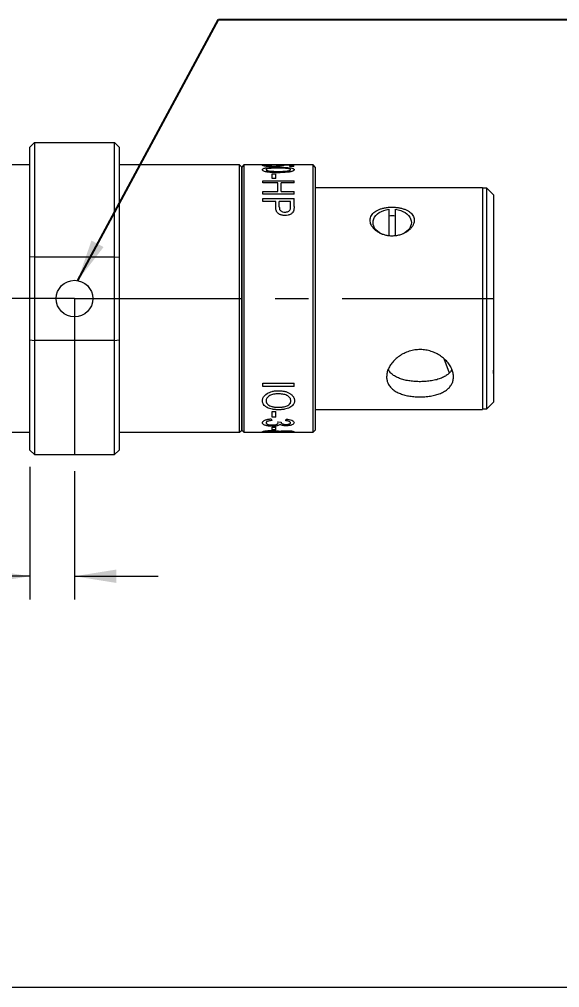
# Model space of a CAD drawing. Header units: inches. Extents: x 0.1 to 10.9, y 0 to 8.5.
# Drawn here: x 4.748 to 6.364, y 0.036 to 2.932 of the extents above; entities that cross this region are included whole.
import ezdxf

# ---------------------------------------------------------------- set-up
doc = ezdxf.new("R2010")
doc.units = ezdxf.units.IN
doc.header["$MEASUREMENT"] = 0
doc.linetypes.add('CENTERX2', pattern=[0.8, 0.5, -0.1, 0.1, -0.1])
doc.styles.add('SLDTEXTSTYLE0', font='TXT', dxfattribs={"width": 0.75})
doc.dimstyles.new('SLDDIMSTYLE1', dxfattribs={"dimtxt": 0.083333, "dimasz": 0.125, "dimexe": 0, "dimexo": 0.0625, "dimgap": 0.020833, "dimtad": 0, "dimtih": 1, "dimtoh": 1, "dimlfac": 1.5, "dimrnd": 1e-09, "dimzin": 4, "dimdsep": 46, "dimtxsty": 'SLDTEXTSTYLE0', "dimsah": 1, "dimcen": 0.09, "dimadec": 0, "dimazin": 1, "dimtfac": 1, "dimtmove": 0, "dimatfit": 0, "dimfxl": 1, "dimfrac": 2, "dimtolj": 1, "dimtzin": 12, "dimarcsym": 0})
doc.dimstyles.new('SLDDIMSTYLE5', dxfattribs={"dimtxt": 0, "dimasz": 0.125, "dimexe": 0, "dimexo": 0.0625, "dimgap": 0, "dimtad": 0, "dimtih": 1, "dimtoh": 1, "dimdec": 0, "dimrnd": 1e-09, "dimzin": 0, "dimdsep": 46, "dimtxsty": 'Standard', "dimsah": 1, "dimcen": 0.09, "dimadec": 0, "dimazin": 0, "dimtfac": 0.125, "dimtdec": 0, "dimtofl": 0, "dimtmove": 0, "dimatfit": 3, "dimfxl": 1, "dimfrac": 2, "dimtolj": 1, "dimtzin": 0, "dimarcsym": 0})

# ---------------------------------------------------------------- blocks, each defined once
blk = doc.blocks.new('_D_11')
at = {"color": 7, "linetype": 'Continuous', "lineweight": 0}
for p, q in [((4.7796, 1.5934), (4.7796, 1.1961)), ((4.9129, 1.5801), (4.9129, 1.1961)), ((3.583, 1.2661), (3.5661, 1.2661)), ((3.5661, 1.2661), (3.5661, 1.1337)), ((3.9874, 1.2661), (4.0043, 1.2661)), ((4.0043, 1.2661), (4.0043, 1.1337)), ((4.7796, 1.2661), (4.0953, 1.2661)), ((4.9129, 1.2661), (5.1629, 1.2661)), ((3.5661, 1.1337), (3.583, 1.1337)), ((4.0043, 1.1337), (3.9874, 1.1337))]:
    blk.add_line(p, q, dxfattribs=at)
for points in [[(4.7796, 1.2661), (4.6546, 1.2861), (4.6546, 1.2461)], [(4.9129, 1.2661), (5.0379, 1.2461), (5.0379, 1.2861)]]:
    blk.add_solid(points, dxfattribs=at)
at = {"color": 7, "linetype": 'Continuous', "lineweight": 0, "char_height": 0.08333, "attachment_point": 1, "style": 'SLDTEXTSTYLE0'}
for s, insert in [('0.20in', (3.5987, 1.3904, 0.0026)), ('5.1mm', (3.6041, 1.2411, 0.0026))]:
    blk.add_mtext(s, dxfattribs=dict(at, insert=insert))

msp = doc.modelspace()

# ---------------------------------------------------------------- linework, layer by layer
at = {"color": 7, "linetype": 'Continuous', "lineweight": 0}
for p, q in [((4.792898, 2.563384), (4.779565, 2.550051)), ((4.779565, 2.220366), (4.779565, 2.550051)), ((4.792898, 2.563384), (4.792898, 2.221795)), ((4.792898, 2.563384), (5.032898, 2.563384)), ((5.032898, 2.221795), (5.032898, 2.563384)), ((5.032898, 2.563384), (5.046231, 2.550051)), ((5.046231, 2.550051), (5.046231, 2.220366)), ((4.779565, 2.496717), (4.419565, 2.496717)), ((5.406231, 2.496717), (5.046231, 2.496717)), ((5.412898, 2.490051), (5.406231, 2.496717)), ((5.406231, 2.4927), (5.406231, 2.496717)), ((5.406231, 1.696717), (5.406231, 2.4927)), ((5.419565, 2.496717), (5.412898, 2.490051)), ((5.626231, 2.496717), (5.419565, 2.496717)), ((5.419565, 2.496717), (5.419565, 1.696717)), ((5.50136, 2.496673), (5.502556, 2.496315)), ((5.519308, 2.496259), (5.520505, 2.496653)), ((5.520505, 2.496653), (5.568368, 2.496367)), ((5.556402, 2.495838), (5.532228, 2.496124)), ((5.556402, 2.492071), (5.556402, 2.495838)), ((5.568368, 2.492071), (5.556402, 2.492071)), ((5.568368, 2.492071), (5.568368, 2.496367)), ((5.632898, 2.490051), (5.626231, 2.496717)), ((5.626231, 1.696717), (5.626231, 2.496717)), ((5.412898, 1.703384), (5.412898, 2.490051)), ((5.412898, 2.490051), (5.412898, 2.4861)), ((5.412898, 2.4861), (5.412898, 1.703384)), ((5.503753, 2.469944), (5.514522, 2.469944)), ((5.503753, 2.456074), (5.503753, 2.469944)), ((5.514522, 2.456074), (5.514522, 2.469944)), ((5.632898, 2.490051), (5.632898, 1.703384)), ((5.476231, 2.448972), (5.569565, 2.448972)), ((5.476231, 2.442547), (5.476231, 2.448972)), ((5.520505, 2.442547), (5.476231, 2.442547)), ((5.514522, 2.456074), (5.503753, 2.456074)), ((5.520505, 2.417515), (5.520505, 2.442547)), ((5.531274, 2.417515), (5.531274, 2.442547)), ((5.569565, 2.442547), (5.531274, 2.442547)), ((5.569565, 2.442547), (5.569565, 2.448972)), ((5.476231, 2.417515), (5.520505, 2.417515)), ((5.476231, 2.40948), (5.476231, 2.417515)), ((5.569565, 2.40948), (5.476231, 2.40948)), ((5.531274, 2.417515), (5.569565, 2.417515)), ((5.569565, 2.40948), (5.569565, 2.417515)), ((6.132898, 2.428051), (5.632898, 2.428051)), ((6.132898, 2.428051), (6.132898, 1.765384)), ((6.146231, 2.426717), (6.132898, 2.426717)), ((6.166231, 2.406717), (6.146231, 2.426717)), ((6.146231, 1.766717), (6.146231, 2.426717)), ((6.166231, 2.406717), (6.166231, 1.882279)), ((5.476231, 2.395606), (5.569565, 2.395606)), ((5.476231, 2.386699), (5.476231, 2.395606)), ((5.514522, 2.386699), (5.476231, 2.386699)), ((5.514522, 2.370484), (5.514522, 2.386699)), ((5.525291, 2.370743), (5.525291, 2.386699)), ((5.558796, 2.386699), (5.525291, 2.386699)), ((5.558796, 2.370906), (5.558796, 2.386699)), ((5.569565, 2.371749), (5.569565, 2.395606)), ((5.569565, 2.371749), (5.568686, 2.36154)), ((5.852565, 2.363833), (5.852565, 2.284079)), ((5.873231, 2.284606), (5.873231, 2.363833)), ((4.792898, 2.221795), (4.779565, 2.220366)), ((4.779565, 1.973069), (4.779565, 2.220366)), ((4.792898, 2.221795), (4.792898, 1.97164)), ((4.792898, 2.221795), (5.032898, 2.221795)), ((5.032898, 1.97164), (5.032898, 2.221795)), ((5.032898, 2.221795), (5.046231, 2.220366)), ((5.046231, 2.220366), (5.046231, 1.973069)), ((4.779565, 1.643384), (4.779565, 1.973069)), ((4.779565, 1.973069), (4.792898, 1.97164)), ((4.792898, 1.97164), (4.792898, 1.630051)), ((5.032898, 1.97164), (4.792898, 1.97164)), ((5.032898, 1.97164), (5.046231, 1.973069)), ((5.032898, 1.630051), (5.032898, 1.97164)), ((5.046231, 1.973069), (5.046231, 1.643384)), ((6.017245, 1.91724), (6.033531, 1.874261)), ((6.166231, 1.882279), (6.16616, 1.882228)), ((6.16616, 1.8728), (6.166231, 1.872851)), ((6.166231, 1.872851), (6.166231, 1.882279)), ((6.166231, 1.872851), (6.166231, 1.786717)), ((5.476231, 1.843547), (5.569565, 1.843547)), ((5.476231, 1.833496), (5.476231, 1.843547)), ((5.569565, 1.833496), (5.476231, 1.833496)), ((5.569565, 1.833496), (5.569565, 1.843547)), ((6.146231, 1.766717), (6.166231, 1.786717)), ((5.503753, 1.758964), (5.514522, 1.758964)), ((5.503753, 1.741667), (5.503753, 1.758964)), ((5.514522, 1.741667), (5.503753, 1.741667)), ((5.514522, 1.741667), (5.514522, 1.758964)), ((5.632898, 1.765384), (6.132898, 1.765384)), ((6.132898, 1.766717), (6.146231, 1.766717)), ((5.50136, 1.736836), (5.502556, 1.731775)), ((5.503753, 1.712097), (5.514522, 1.712097)), ((5.503753, 1.704026), (5.503753, 1.712097)), ((5.514522, 1.704026), (5.514522, 1.712097)), ((5.520505, 1.727542), (5.531274, 1.727069)), ((5.521776, 1.724632), (5.520505, 1.727542)), ((5.531274, 1.727069), (5.531143, 1.726415)), ((5.544437, 1.731287), (5.545633, 1.736316)), ((4.419565, 1.696717), (4.779565, 1.696717)), ((5.046231, 1.696717), (5.406231, 1.696717)), ((5.406231, 1.696717), (5.412898, 1.703384)), ((5.412898, 1.703384), (5.419565, 1.696717)), ((5.419565, 1.696717), (5.626231, 1.696717)), ((5.514522, 1.704026), (5.503753, 1.704026)), ((5.626231, 1.696717), (5.632898, 1.703384)), ((4.779565, 1.643384), (4.792898, 1.630051)), ((4.792898, 1.630051), (5.032898, 1.630051)), ((5.032898, 1.630051), (5.046231, 1.643384)), ((10.944457, 0.035558), (0.062179, 0.035558))]:
    msp.add_line(p, q, dxfattribs=at)
at = {"color": 7, "linetype": 'CENTERX2', "lineweight": 0}
for q in [(3.659565, 2.096717), (6.166231, 2.096717), (4.912898, 1.630051)]:
    msp.add_line((4.912898, 2.096717), q, dxfattribs=at)
at = {"color": 7, "linetype": 'Continuous', "lineweight": 0, "flags": 128}
for points in [[(5.834558, 2.288714), (5.830615, 2.290452), (5.824364, 2.293937), (5.818855, 2.298001), (5.814196, 2.302564), (5.810475, 2.307541), (5.807765, 2.312833), (5.806117, 2.31834), (5.805565, 2.323956), (5.806117, 2.329571), (5.807765, 2.335078), (5.810475, 2.340371), (5.814196, 2.345347), (5.818855, 2.349911), (5.824364, 2.353974), (5.830615, 2.357459), (5.837489, 2.360298), (5.844853, 2.362436), (5.852565, 2.363833)], [(5.873231, 2.363833), (5.880943, 2.362436), (5.888307, 2.360298), (5.895181, 2.357459), (5.901432, 2.353974), (5.906941, 2.349911), (5.911601, 2.345347), (5.915321, 2.340371), (5.918032, 2.335078), (5.919679, 2.329571), (5.920231, 2.323956), (5.919679, 2.31834), (5.918032, 2.312833), (5.915321, 2.307541), (5.911601, 2.302564), (5.906941, 2.298001), (5.901432, 2.293937), (5.895181, 2.290452), (5.891238, 2.288714)]]:
    msp.add_lwpolyline(points, dxfattribs=at)
at = {"color": 7, "linetype": 'Continuous', "lineweight": 0}
msp.add_circle((4.912898, 2.096717), 0.054667, dxfattribs=at)
msp.add_arc((5.862898, 2.282505), 0.061725, 80.362839, 99.637161, dxfattribs=at)
for points, knots in [([(5.475035, 2.495189), (5.475294, 2.495478), (5.475682, 2.495912), (5.478756, 2.496262), (5.481992, 2.496448), (5.48608, 2.496564), (5.492354, 2.496652), (5.49776, 2.496664), (5.50136, 2.496673)], [0, 0, 0, 0, 0.24968111, 0.374309, 0.49999785, 0.62514314, 0.75034274, 1, 1, 1, 1]), ([(5.486365, 2.492422), (5.484638, 2.492636), (5.481184, 2.493062), (5.477533, 2.493817), (5.475787, 2.49443), (5.475109, 2.494882), (5.47506, 2.495087), (5.475035, 2.495189)], [0, 0, 0, 0, 0.24996337, 0.49979557, 0.74960593, 0.87477935, 1, 1, 1, 1]), ([(5.502556, 2.496315), (5.500383, 2.496295), (5.496045, 2.496256), (5.491151, 2.49611), (5.488265, 2.495907), (5.486224, 2.495642), (5.485972, 2.495366), (5.485804, 2.495182)], [0, 0, 0, 0, 0.25046186, 0.49990031, 0.62560017, 0.75027872, 1, 1, 1, 1]), ([(5.485804, 2.495182), (5.486052, 2.494928), (5.486422, 2.494548), (5.489258, 2.494018), (5.49313, 2.493565), (5.499417, 2.493162), (5.504822, 2.49312), (5.50753, 2.493099)], [0, 0, 0, 0, 0.24942687, 0.37211871, 0.49995485, 0.74953656, 1, 1, 1, 1]), ([(5.50824, 2.491316), (5.506944, 2.491321), (5.504333, 2.491331), (5.50046, 2.491426), (5.496977, 2.491569), (5.49392, 2.491747), (5.491268, 2.491942), (5.488718, 2.492164), (5.487149, 2.492336), (5.486365, 2.492422)], [0, 0, 0, 0, 0.16576224, 0.33399106, 0.49998206, 0.6249913, 0.74996905, 0.8749723, 1, 1, 1, 1]), ([(5.50753, 2.493099), (5.510151, 2.493119), (5.514093, 2.49315), (5.518982, 2.493404), (5.522266, 2.49368), (5.524881, 2.494032), (5.527257, 2.494564), (5.527513, 2.494932), (5.527684, 2.495177)], [0, 0, 0, 0, 0.25001828, 0.37599823, 0.50035636, 0.62531867, 0.75036829, 1, 1, 1, 1]), ([(5.538454, 2.494874), (5.538355, 2.494683), (5.538157, 2.494303), (5.536352, 2.493662), (5.533391, 2.493025), (5.529446, 2.492436), (5.524768, 2.491929), (5.51778, 2.49143), (5.512055, 2.491361), (5.50824, 2.491316)], [0, 0, 0, 0, 0.12508333, 0.25011635, 0.37243194, 0.50028501, 0.62547318, 0.75044519, 1, 1, 1, 1]), ([(5.527684, 2.495177), (5.527618, 2.49531), (5.527484, 2.495575), (5.525857, 2.495887), (5.523081, 2.496118), (5.520566, 2.496212), (5.519308, 2.496259)], [0, 0, 0, 0, 0.25029533, 0.49998945, 0.75002425, 1, 1, 1, 1]), ([(5.532228, 2.496124), (5.533984, 2.495979), (5.537494, 2.495688), (5.538134, 2.495145), (5.538454, 2.494874)], [0, 0, 0, 0, 0.50055588, 1, 1, 1, 1]), ([(5.475035, 2.482308), (5.475075, 2.482653), (5.475155, 2.483343), (5.475837, 2.484314), (5.477219, 2.485371), (5.479118, 2.486132), (5.480916, 2.486651), (5.482212, 2.486977), (5.483296, 2.487186), (5.484028, 2.487327)], [0, 0, 0, 0, 0.16742115, 0.33497544, 0.5001964, 0.74981218, 0.8148244, 0.87491164, 1, 1, 1, 1]), ([(5.522262, 2.47328), (5.520345, 2.473288), (5.516781, 2.473302), (5.511509, 2.473406), (5.506265, 2.47359), (5.500959, 2.473894), (5.495845, 2.474338), (5.491453, 2.474878), (5.487623, 2.475504), (5.483257, 2.476449), (5.478625, 2.477964), (5.476096, 2.479785), (5.475136, 2.481243), (5.475069, 2.481953), (5.475035, 2.482308)], [0, 0, 0, 0, 0.090919424, 0.168973427, 0.250332182, 0.340813466, 0.42398385, 0.500587458, 0.562772418, 0.626988658, 0.75029444, 0.874898404, 0.937442359, 1, 1, 1, 1]), ([(5.484028, 2.487327), (5.484946, 2.487463), (5.486733, 2.487729), (5.489684, 2.488053), (5.493182, 2.488356), (5.497442, 2.488639), (5.502277, 2.488859), (5.507282, 2.489017), (5.51225, 2.489116), (5.517271, 2.489166), (5.520599, 2.489175), (5.522262, 2.489179)], [0, 0, 0, 0, 0.08396198, 0.16343061, 0.24998579, 0.36914679, 0.49993898, 0.62229019, 0.74996202, 0.87497587, 1, 1, 1, 1]), ([(5.5223, 2.486692), (5.520404, 2.486689), (5.516613, 2.486684), (5.51074, 2.486611), (5.505084, 2.486474), (5.500339, 2.486264), (5.496901, 2.486018), (5.493422, 2.485668), (5.490488, 2.485099), (5.488101, 2.484381), (5.486763, 2.483752), (5.485943, 2.483059), (5.48585, 2.482558), (5.485804, 2.482308)], [0, 0, 0, 0, 0.12512668, 0.25024309, 0.38807946, 0.50041204, 0.5687432, 0.62547792, 0.75009546, 0.81466161, 0.87504412, 0.93749845, 1, 1, 1, 1]), ([(5.485804, 2.482308), (5.485848, 2.482053), (5.485935, 2.481545), (5.487074, 2.480538), (5.489238, 2.479614), (5.492023, 2.478861), (5.49433, 2.478401), (5.496918, 2.478059), (5.500013, 2.477767), (5.503873, 2.477517), (5.508372, 2.477333), (5.512977, 2.477215), (5.517639, 2.477157), (5.520683, 2.47715), (5.5223, 2.477147)], [0, 0, 0, 0, 0.0625123, 0.12496445, 0.24939073, 0.3134831, 0.37441178, 0.43183719, 0.49948528, 0.58820124, 0.69200646, 0.79901726, 0.89320796, 1, 1, 1, 1]), ([(5.522262, 2.489179), (5.524168, 2.489175), (5.527684, 2.489167), (5.532962, 2.48911), (5.538988, 2.488984), (5.545934, 2.488735), (5.552234, 2.488317), (5.556886, 2.487827), (5.561271, 2.487203), (5.564962, 2.486341), (5.567507, 2.48525), (5.568715, 2.484332), (5.569466, 2.483352), (5.569532, 2.482656), (5.569565, 2.482308)], [0, 0, 0, 0, 0.0902319, 0.16653681, 0.25025769, 0.37718554, 0.50033087, 0.56283105, 0.62385977, 0.74992842, 0.81243455, 0.87493768, 0.9374603, 1, 1, 1, 1]), ([(5.569565, 2.482308), (5.569534, 2.482046), (5.569479, 2.481575), (5.569188, 2.480849), (5.568549, 2.480019), (5.567417, 2.479049), (5.565575, 2.477999), (5.56322, 2.477026), (5.560317, 2.476211), (5.556971, 2.475529), (5.55144, 2.474672), (5.543338, 2.473792), (5.532824, 2.473334), (5.525753, 2.473298), (5.522262, 2.47328)], [0, 0, 0, 0, 0.04625257, 0.08333583, 0.12506397, 0.18884159, 0.25005067, 0.31252269, 0.37498368, 0.4334879, 0.5000004, 0.66511425, 0.83469222, 1, 1, 1, 1]), ([(5.552401, 2.485454), (5.550079, 2.485717), (5.545427, 2.486242), (5.53517, 2.486615), (5.527448, 2.486661), (5.5223, 2.486692)], [0, 0, 0, 0, 0.24941389, 0.49956666, 1, 1, 1, 1]), ([(5.5223, 2.477147), (5.524201, 2.477151), (5.528002, 2.477159), (5.533866, 2.477264), (5.53954, 2.477455), (5.545128, 2.477793), (5.550397, 2.478351), (5.554932, 2.479413), (5.557626, 2.480562), (5.558664, 2.481579), (5.558752, 2.482088), (5.558796, 2.482342)], [0, 0, 0, 0, 0.12523005, 0.25045084, 0.38690489, 0.50082459, 0.62575832, 0.75047977, 0.8749293, 0.93744942, 1, 1, 1, 1]), ([(5.558796, 2.482342), (5.558728, 2.482661), (5.558594, 2.483299), (5.55728, 2.484164), (5.555204, 2.484904), (5.553336, 2.485271), (5.552401, 2.485454)], [0, 0, 0, 0, 0.24997752, 0.49982636, 0.74980974, 1, 1, 1, 1]), ([(5.542735, 2.345227), (5.541356, 2.34526), (5.538588, 2.345324), (5.534479, 2.345925), (5.530858, 2.346863), (5.527719, 2.348045), (5.524209, 2.349775), (5.520349, 2.352393), (5.517856, 2.355834), (5.516451, 2.358802), (5.515564, 2.361446), (5.514942, 2.364249), (5.514604, 2.367324), (5.514551, 2.369364), (5.514522, 2.370484)], [0, 0, 0, 0, 0.08285137, 0.16621626, 0.25011633, 0.31141247, 0.37519471, 0.49990376, 0.61504037, 0.67960152, 0.74976417, 0.83235351, 0.90801655, 1, 1, 1, 1]), ([(5.525291, 2.370743), (5.525385, 2.368865), (5.525529, 2.365975), (5.526905, 2.362281), (5.528691, 2.359702), (5.531387, 2.357697), (5.535916, 2.355786), (5.539785, 2.355557), (5.542361, 2.355405)], [0, 0, 0, 0, 0.25043677, 0.38557313, 0.50070807, 0.625665, 0.75067459, 1, 1, 1, 1]), ([(5.542361, 2.355405), (5.544028, 2.355476), (5.547358, 2.355618), (5.552009, 2.357094), (5.556008, 2.359517), (5.557318, 2.361827), (5.557973, 2.362981)], [0, 0, 0, 0, 0.25053919, 0.50068866, 0.75055726, 1, 1, 1, 1]), ([(5.568686, 2.36154), (5.567973, 2.359271), (5.566902, 2.355865), (5.563441, 2.351906), (5.558956, 2.348655), (5.551952, 2.345812), (5.545809, 2.345422), (5.542735, 2.345227)], [0, 0, 0, 0, 0.249915, 0.37523971, 0.500327, 0.75002925, 1, 1, 1, 1]), ([(5.557973, 2.362981), (5.558254, 2.364305), (5.558815, 2.366955), (5.558802, 2.369588), (5.558796, 2.370906)], [0, 0, 0, 0, 0.49961842, 1, 1, 1, 1]), ([(5.818014, 2.360487), (5.81566, 2.359128), (5.810953, 2.356411), (5.805094, 2.351254), (5.800494, 2.345229), (5.797614, 2.338523), (5.796633, 2.331536), (5.797334, 2.324621), (5.799655, 2.317804), (5.803389, 2.311222), (5.808533, 2.304983), (5.815064, 2.299119), (5.82288, 2.293923), (5.832025, 2.289477), (5.84218, 2.286158), (5.853257, 2.2841), (5.864759, 2.283576), (5.876413, 2.28462), (5.887723, 2.287293), (5.898325, 2.291435), (5.907822, 2.296933), (5.915821, 2.303412), (5.922067, 2.310643), (5.926351, 2.318079), (5.928657, 2.325535), (5.929146, 2.332591), (5.927903, 2.339231), (5.925185, 2.345335), (5.921001, 2.350887), (5.915438, 2.355923), (5.908542, 2.360304), (5.900269, 2.364066), (5.890858, 2.367004), (5.880333, 2.369099), (5.869144, 2.37019), (5.857511, 2.37024), (5.845941, 2.369182), (5.835334, 2.367096), (5.825889, 2.364228), (5.820639, 2.361734), (5.818014, 2.360487)], [0, 0, 0, 0, 0.02429985, 0.048592, 0.07511169, 0.10162054, 0.12607773, 0.15053466, 0.17397605, 0.19742352, 0.22155194, 0.24568813, 0.27163479, 0.2975878, 0.32548635, 0.35338782, 0.3824843, 0.41158102, 0.44100123, 0.47041714, 0.49943172, 0.52843444, 0.55594372, 0.58343927, 0.60862434, 0.6338054, 0.65740438, 0.68100802, 0.7047245, 0.72844886, 0.75368885, 0.77893575, 0.80620299, 0.83347449, 0.86226386, 0.89105362, 0.92044153, 0.94982671, 0.97491569, 1, 1, 1, 1]), ([(5.846231, 1.862429), (5.846486, 1.866306), (5.847002, 1.874174), (5.851142, 1.886287), (5.85766, 1.898268), (5.866554, 1.909647), (5.877743, 1.92019), (5.890921, 1.92934), (5.905948, 1.936734), (5.922039, 1.941763), (5.938879, 1.944252), (5.955428, 1.944094), (5.971641, 1.94143), (5.986865, 1.936541), (6.001171, 1.929522), (6.014123, 1.920661), (6.025503, 1.910119), (6.034739, 1.89841), (6.041556, 1.885903), (6.045527, 1.873437), (6.046678, 1.861262), (6.04508, 1.850055), (6.040848, 1.839742), (6.034219, 1.83062), (6.025176, 1.822602), (6.013929, 1.815849), (6.000542, 1.810371), (5.985539, 1.806332), (5.969212, 1.803696), (5.952572, 1.802515), (5.935829, 1.802688), (5.919852, 1.80414), (5.904555, 1.806886), (5.890412, 1.810914), (5.877495, 1.816376), (5.866307, 1.823304), (5.857137, 1.831783), (5.850795, 1.841313), (5.846934, 1.851609), (5.846467, 1.858792), (5.846231, 1.862429)], [0, 0, 0, 0, 0.02565386, 0.05207171, 0.07772024, 0.10407719, 0.13039935, 0.15745046, 0.184333, 0.21203823, 0.23814528, 0.2650681, 0.29025479, 0.31615425, 0.34171342, 0.36795603, 0.39457662, 0.4219569, 0.44872252, 0.47632169, 0.50212048, 0.52870386, 0.55394436, 0.57988593, 0.60572967, 0.6322714, 0.6590401, 0.68659006, 0.71319917, 0.74064729, 0.76615079, 0.79241513, 0.81763018, 0.84352773, 0.86967369, 0.89653441, 0.92341738, 0.95111058, 0.97524139, 1, 1, 1, 1]), ([(6.041398, 1.884874), (6.041385, 1.88484), (6.04013, 1.881453), (6.035445, 1.875718), (6.027244, 1.867875), (6.01651, 1.861375), (6.003635, 1.856062), (5.988916, 1.852109), (5.972699, 1.849462), (5.956083, 1.848163), (5.939358, 1.848071), (5.923511, 1.849087), (5.908338, 1.851209), (5.894213, 1.854445), (5.881131, 1.858996), (5.869424, 1.864979), (5.859746, 1.87268), (5.853543, 1.879515), (5.851647, 1.884214), (5.851222, 1.885269)], [0, 0, 0, 0, 0.00064317, 0.063693, 0.12689849, 0.19174994, 0.25843995, 0.32704337, 0.39378721, 0.46272388, 0.52533693, 0.58988148, 0.6508345, 0.71339451, 0.77749648, 0.84327834, 0.91058773, 0.9799268, 1, 1, 1, 1]), ([(6.16616, 1.882228), (6.166207, 1.879476), (6.166261, 1.876333), (6.166171, 1.873191), (6.16616, 1.8728)], [0, 0, 0, 0, 0.87573773, 1, 1, 1, 1]), ([(5.475035, 1.790781), (5.475098, 1.792077), (5.475225, 1.794661), (5.476341, 1.798578), (5.478568, 1.803042), (5.482419, 1.807892), (5.488371, 1.812659), (5.495685, 1.816451), (5.502584, 1.818657), (5.508313, 1.81994), (5.512717, 1.820619), (5.517164, 1.821045), (5.520164, 1.821092), (5.521664, 1.821116)], [0, 0, 0, 0, 0.08346559, 0.16643395, 0.2501141, 0.37502834, 0.49990478, 0.62480464, 0.7497827, 0.81317533, 0.8748854, 0.93744542, 1, 1, 1, 1]), ([(5.521515, 1.811728), (5.517067, 1.811544), (5.510368, 1.811269), (5.502044, 1.809001), (5.496451, 1.806442), (5.491776, 1.803189), (5.488254, 1.799346), (5.486551, 1.795836), (5.485889, 1.792966), (5.485833, 1.791533), (5.485804, 1.790817)], [0, 0, 0, 0, 0.24972938, 0.37610621, 0.49981688, 0.62613013, 0.74982761, 0.87478838, 0.93738343, 1, 1, 1, 1]), ([(5.559992, 1.790696), (5.559858, 1.792214), (5.55959, 1.795248), (5.557275, 1.799718), (5.553487, 1.803733), (5.548558, 1.807243), (5.542273, 1.809534), (5.533265, 1.811421), (5.526215, 1.811605), (5.521515, 1.811728)], [0, 0, 0, 0, 0.12501192, 0.24996822, 0.37497118, 0.49988961, 0.62482634, 0.74991003, 1, 1, 1, 1]), ([(5.521664, 1.821116), (5.523219, 1.821097), (5.526329, 1.82106), (5.531009, 1.820763), (5.535615, 1.820213), (5.541658, 1.819144), (5.548899, 1.817073), (5.556643, 1.813295), (5.561937, 1.809268), (5.565344, 1.805676), (5.567392, 1.80284), (5.568954, 1.799862), (5.570011, 1.796833), (5.570655, 1.793761), (5.570726, 1.79175), (5.570761, 1.790744)], [0, 0, 0, 0, 0.06255423, 0.12509823, 0.18882871, 0.25018681, 0.37526812, 0.4999481, 0.62482214, 0.68695319, 0.74987037, 0.81076956, 0.87492008, 0.93745098, 1, 1, 1, 1]), ([(5.522748, 1.764189), (5.521224, 1.764205), (5.518176, 1.764237), (5.513607, 1.764517), (5.50911, 1.764988), (5.503227, 1.765895), (5.496202, 1.767586), (5.489897, 1.770089), (5.485568, 1.772591), (5.48182, 1.775431), (5.478967, 1.778699), (5.4769, 1.782218), (5.475821, 1.784987), (5.475152, 1.787846), (5.475074, 1.789802), (5.475035, 1.790781)], [0, 0, 0, 0, 0.06254691, 0.12508789, 0.18837106, 0.25015605, 0.37527459, 0.49995079, 0.56233149, 0.62499498, 0.74987467, 0.81232768, 0.87492913, 0.93745998, 1, 1, 1, 1]), ([(5.485804, 1.790817), (5.485833, 1.790086), (5.485889, 1.788625), (5.486408, 1.786461), (5.487282, 1.784386), (5.488966, 1.781771), (5.492023, 1.778825), (5.496917, 1.775934), (5.50182, 1.774162), (5.506038, 1.773159), (5.509274, 1.772575), (5.512617, 1.77215), (5.515995, 1.771865), (5.519431, 1.771712), (5.521705, 1.771693), (5.522842, 1.771683)], [0, 0, 0, 0, 0.06255341, 0.12508007, 0.18940804, 0.25014767, 0.3738738, 0.49985603, 0.6244836, 0.68688574, 0.74978427, 0.81057483, 0.87488511, 0.93743744, 1, 1, 1, 1]), ([(5.570761, 1.790744), (5.570728, 1.789764), (5.57066, 1.787802), (5.569998, 1.78492), (5.568915, 1.782145), (5.566844, 1.778615), (5.563108, 1.774596), (5.556997, 1.770559), (5.549399, 1.767555), (5.54232, 1.765885), (5.536416, 1.764961), (5.531896, 1.764517), (5.527334, 1.764237), (5.524277, 1.764205), (5.522748, 1.764189)], [0, 0, 0, 0, 0.062555875, 0.125098375, 0.188656587, 0.250187556, 0.375090544, 0.499947455, 0.624189408, 0.74977521, 0.812328698, 0.874881462, 0.937433419, 1, 1, 1, 1]), ([(5.522842, 1.771683), (5.524363, 1.771703), (5.527395, 1.771742), (5.531934, 1.772037), (5.537111, 1.772683), (5.542839, 1.77385), (5.548715, 1.775899), (5.552832, 1.778269), (5.555484, 1.780515), (5.557131, 1.782354), (5.558456, 1.784314), (5.559334, 1.78638), (5.55991, 1.788511), (5.559965, 1.789968), (5.559992, 1.790696)], [0, 0, 0, 0, 0.08390298, 0.16722384, 0.25149329, 0.37556083, 0.49999569, 0.62459166, 0.68673518, 0.74989522, 0.81241123, 0.87494315, 0.93745983, 1, 1, 1, 1]), ([(5.475035, 1.725121), (5.475064, 1.725564), (5.475125, 1.726472), (5.475713, 1.727841), (5.476823, 1.729435), (5.478878, 1.731182), (5.48215, 1.732974), (5.486187, 1.734514), (5.490318, 1.735578), (5.494253, 1.736239), (5.497756, 1.736639), (5.500171, 1.736771), (5.50136, 1.736836)], [0, 0, 0, 0, 0.08235009, 0.16877947, 0.25012643, 0.37455181, 0.49997701, 0.62517437, 0.74986216, 0.8314926, 0.91703769, 1, 1, 1, 1]), ([(5.504314, 1.714836), (5.503001, 1.714847), (5.50036, 1.71487), (5.496469, 1.715108), (5.492131, 1.715557), (5.487509, 1.716353), (5.483041, 1.717591), (5.479361, 1.719127), (5.477065, 1.720733), (5.475774, 1.722273), (5.475135, 1.723666), (5.475068, 1.724636), (5.475035, 1.725121)], [0, 0, 0, 0, 0.082950005, 0.166921452, 0.250121458, 0.372517428, 0.49997389, 0.625079243, 0.749834735, 0.83290085, 0.916581784, 1, 1, 1, 1]), ([(5.502556, 1.731775), (5.500393, 1.731556), (5.496074, 1.731119), (5.491124, 1.729976), (5.488212, 1.728631), (5.486217, 1.727059), (5.485969, 1.725799), (5.485804, 1.724962)], [0, 0, 0, 0, 0.25052498, 0.50011465, 0.62424243, 0.75038391, 1, 1, 1, 1]), ([(5.485804, 1.724962), (5.486, 1.724066), (5.486296, 1.722717), (5.488594, 1.721196), (5.490976, 1.72023), (5.493873, 1.719473), (5.49827, 1.718732), (5.501948, 1.718633), (5.504407, 1.718567)], [0, 0, 0, 0, 0.24948193, 0.37574606, 0.49985843, 0.62670509, 0.75039707, 1, 1, 1, 1]), ([(5.527329, 1.720414), (5.526532, 1.719573), (5.52494, 1.717894), (5.519403, 1.716063), (5.51221, 1.71498), (5.506948, 1.714884), (5.504314, 1.714836)], [0, 0, 0, 0, 0.25012318, 0.49981474, 0.74957666, 1, 1, 1, 1]), ([(5.504407, 1.718567), (5.506722, 1.718631), (5.510186, 1.718726), (5.514289, 1.719448), (5.516969, 1.720183), (5.519159, 1.721104), (5.521289, 1.722536), (5.521582, 1.723794), (5.521776, 1.724632)], [0, 0, 0, 0, 0.24952876, 0.37342388, 0.50000109, 0.62534874, 0.75047029, 1, 1, 1, 1]), ([(5.545839, 1.716288), (5.54385, 1.716338), (5.539873, 1.716438), (5.534455, 1.717303), (5.530858, 1.718423), (5.528641, 1.719511), (5.527767, 1.720113), (5.527329, 1.720414)], [0, 0, 0, 0, 0.24983183, 0.49961562, 0.74939733, 0.87465694, 1, 1, 1, 1]), ([(5.531143, 1.726415), (5.531303, 1.725623), (5.531623, 1.724041), (5.533864, 1.722283), (5.536555, 1.721138), (5.539239, 1.720535), (5.542267, 1.720204), (5.544386, 1.720171), (5.545446, 1.720154)], [0, 0, 0, 0, 0.250009287, 0.499804579, 0.628490242, 0.749706029, 0.874770689, 1, 1, 1, 1]), ([(5.558796, 1.725183), (5.558644, 1.72592), (5.558416, 1.727028), (5.556703, 1.728408), (5.554948, 1.729326), (5.552708, 1.730087), (5.54926, 1.730853), (5.546355, 1.731114), (5.544437, 1.731287)], [0, 0, 0, 0, 0.2495204, 0.37567568, 0.49976954, 0.6216008, 0.75004177, 1, 1, 1, 1]), ([(5.545446, 1.720154), (5.547277, 1.720213), (5.550016, 1.7203), (5.553208, 1.720925), (5.555245, 1.721552), (5.556896, 1.722323), (5.558438, 1.723504), (5.558653, 1.724513), (5.558796, 1.725183)], [0, 0, 0, 0, 0.249245678, 0.37303906, 0.499740325, 0.623939029, 0.750184276, 1, 1, 1, 1]), ([(5.545633, 1.736316), (5.548876, 1.735971), (5.555351, 1.735282), (5.563484, 1.732682), (5.568781, 1.729103), (5.569303, 1.726583), (5.569565, 1.725322)], [0, 0, 0, 0, 0.250497126, 0.500235249, 0.749841546, 1, 1, 1, 1]), ([(5.569565, 1.725322), (5.569272, 1.724117), (5.568686, 1.721708), (5.564582, 1.719216), (5.55982, 1.717723), (5.555529, 1.716917), (5.551592, 1.716477), (5.548319, 1.716316), (5.546666, 1.716297), (5.545839, 1.716288)], [0, 0, 0, 0, 0.24972855, 0.49917633, 0.62261307, 0.74947399, 0.87463957, 0.93730202, 1, 1, 1, 1]), ([(5.475035, 1.698327), (5.475068, 1.698447), (5.475134, 1.698685), (5.475714, 1.699087), (5.476931, 1.699581), (5.479112, 1.700174), (5.482738, 1.700811), (5.487167, 1.701374), (5.491424, 1.701738), (5.495061, 1.701937), (5.497897, 1.702042), (5.500809, 1.702108), (5.502746, 1.702116), (5.503715, 1.702119)], [0, 0, 0, 0, 0.08376883, 0.16650821, 0.25017346, 0.37536476, 0.49994745, 0.62709613, 0.74979978, 0.8105339, 0.87488895, 0.93743405, 1, 1, 1, 1]), ([(5.503398, 1.696762), (5.502127, 1.696763), (5.499543, 1.696764), (5.495748, 1.696775), (5.491458, 1.696801), (5.486971, 1.696858), (5.482574, 1.696975), (5.479062, 1.697168), (5.476883, 1.69742), (5.475705, 1.697706), (5.475135, 1.697991), (5.475068, 1.698215), (5.475035, 1.698327)], [0, 0, 0, 0, 0.08252411, 0.16780322, 0.25012947, 0.37502846, 0.49996877, 0.62496393, 0.7498102, 0.83212254, 0.91651638, 1, 1, 1, 1]), ([(5.50394, 1.700336), (5.501537, 1.700306), (5.49793, 1.700261), (5.493483, 1.70001), (5.490594, 1.69973), (5.488487, 1.699378), (5.486404, 1.698888), (5.486044, 1.698546), (5.485804, 1.698319)], [0, 0, 0, 0, 0.24972535, 0.3749541, 0.49996505, 0.62510083, 0.75036558, 1, 1, 1, 1]), ([(5.485804, 1.698319), (5.48597, 1.698118), (5.486218, 1.697817), (5.488301, 1.69753), (5.490542, 1.697363), (5.493356, 1.697245), (5.49762, 1.697141), (5.501189, 1.697128), (5.503566, 1.69712)], [0, 0, 0, 0, 0.24973742, 0.37471863, 0.50008222, 0.62526752, 0.75042141, 1, 1, 1, 1]), ([(5.527423, 1.697402), (5.526424, 1.697271), (5.524429, 1.69701), (5.518722, 1.696838), (5.511401, 1.696769), (5.506067, 1.696764), (5.503398, 1.696762)], [0, 0, 0, 0, 0.250259413, 0.499984283, 0.749793136, 1, 1, 1, 1]), ([(5.503566, 1.69712), (5.505985, 1.697129), (5.509617, 1.697142), (5.513974, 1.697248), (5.516801, 1.69737), (5.519112, 1.69754), (5.521244, 1.697835), (5.521519, 1.698145), (5.521702, 1.698351)], [0, 0, 0, 0, 0.24952306, 0.37469562, 0.49997861, 0.6246263, 0.75035184, 1, 1, 1, 1]), ([(5.503715, 1.702119), (5.506396, 1.702091), (5.511744, 1.702034), (5.519127, 1.701461), (5.52482, 1.700568), (5.526559, 1.699924), (5.527423, 1.699604)], [0, 0, 0, 0, 0.24990781, 0.49848301, 0.75081506, 1, 1, 1, 1]), ([(5.521702, 1.698351), (5.521529, 1.698576), (5.52127, 1.698915), (5.519147, 1.699395), (5.516855, 1.69972), (5.514068, 1.699992), (5.509832, 1.700271), (5.506303, 1.70031), (5.50394, 1.700336)], [0, 0, 0, 0, 0.24960621, 0.37561827, 0.49992547, 0.62719629, 0.75038039, 1, 1, 1, 1]), ([(5.527423, 1.699604), (5.528221, 1.699846), (5.529815, 1.70033), (5.534046, 1.701013), (5.539723, 1.701476), (5.543924, 1.701523), (5.546026, 1.701547)], [0, 0, 0, 0, 0.25044072, 0.50024556, 0.74991432, 1, 1, 1, 1]), ([(5.545727, 1.696832), (5.543669, 1.696835), (5.539558, 1.696842), (5.534003, 1.696925), (5.529841, 1.697095), (5.528229, 1.6973), (5.527423, 1.697402)], [0, 0, 0, 0, 0.249958, 0.49959416, 0.749499, 1, 1, 1, 1]), ([(5.54597, 1.69987), (5.544094, 1.69985), (5.541279, 1.69982), (5.537962, 1.699601), (5.535824, 1.699385), (5.534176, 1.699127), (5.532741, 1.698754), (5.532579, 1.698492), (5.532471, 1.698317)], [0, 0, 0, 0, 0.249356336, 0.374185876, 0.49965608, 0.624774308, 0.750018333, 1, 1, 1, 1]), ([(5.532471, 1.698317), (5.532574, 1.698162), (5.532729, 1.69793), (5.534105, 1.697687), (5.535651, 1.697537), (5.537711, 1.697426), (5.540082, 1.697349), (5.542694, 1.697304), (5.544504, 1.697299), (5.545409, 1.697297)], [0, 0, 0, 0, 0.24970858, 0.37230028, 0.49971865, 0.62464903, 0.74984697, 0.87483513, 1, 1, 1, 1]), ([(5.545409, 1.697297), (5.54726, 1.697306), (5.550021, 1.69732), (5.55324, 1.697426), (5.555321, 1.697535), (5.556992, 1.697684), (5.558489, 1.697929), (5.558674, 1.698169), (5.558796, 1.698327)], [0, 0, 0, 0, 0.2493283, 0.371805707, 0.499778762, 0.620549342, 0.750148636, 1, 1, 1, 1]), ([(5.569565, 1.698341), (5.569339, 1.698064), (5.568998, 1.697647), (5.566311, 1.69729), (5.563416, 1.697092), (5.559766, 1.69696), (5.555501, 1.696878), (5.551509, 1.696846), (5.54822, 1.696833), (5.546558, 1.696832), (5.545727, 1.696832)], [0, 0, 0, 0, 0.24954023, 0.37616456, 0.49965259, 0.62471773, 0.74974846, 0.87477596, 0.93737507, 1, 1, 1, 1]), ([(5.558796, 1.698327), (5.558694, 1.698496), (5.558541, 1.698751), (5.55714, 1.699109), (5.555569, 1.699359), (5.553584, 1.699574), (5.550485, 1.699806), (5.547777, 1.699845), (5.54597, 1.69987)], [0, 0, 0, 0, 0.25006537, 0.37630083, 0.50052529, 0.62697454, 0.75096469, 1, 1, 1, 1]), ([(5.546026, 1.701547), (5.547671, 1.701534), (5.550962, 1.701508), (5.555696, 1.701268), (5.559956, 1.700892), (5.563536, 1.700414), (5.566393, 1.699885), (5.569021, 1.699144), (5.569348, 1.698661), (5.569565, 1.698341)], [0, 0, 0, 0, 0.12508906, 0.25010935, 0.37515303, 0.50024218, 0.62318282, 0.75036566, 1, 1, 1, 1])]:
    msp.add_open_spline(points, degree=3, knots=knots, dxfattribs=at)

# ---------------------------------------------------------------- dimensions: what is measured, and where the dimension line sits
dim = msp.add_linear_dim(base=(4.779565, 1.266106), p1=(4.912898, 1.630051), p2=(4.779565, 1.643384), dimstyle='SLDDIMSTYLE1', dxfattribs=at)
dim.commit()
dim.dimension.update_dxf_attribs({"geometry": '_D_11', "text_midpoint": (3.785187, 1.266106), "dimtype": 160})

# ---------------------------------------------------------------- leaders
msp.add_leader([(4.922491, 2.150536), (5.343381, 2.931925), (6.385764, 2.931925)], dimstyle='SLDDIMSTYLE5', dxfattribs=at)

doc.saveas('drawing.dxf')
